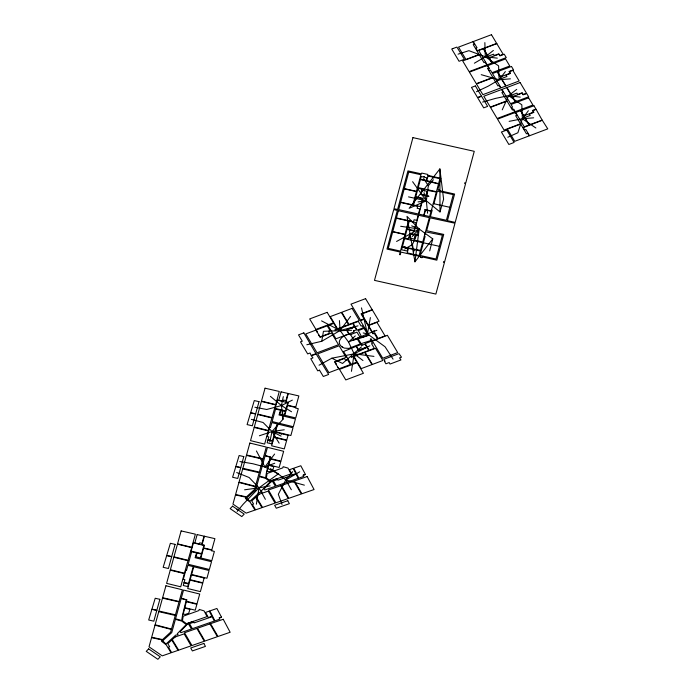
<?xml version="1.0" encoding="UTF-8"?>
<svg xmlns="http://www.w3.org/2000/svg" width="694" height="694" viewBox="0 0 694 694"><rect width="100%" height="100%" fill="white"/><g stroke="black" fill="none" stroke-linecap="round" stroke-linejoin="round"><path stroke-width="1.04" d="M340.051 328.609L340.685 328.583M414.943 261.829L419.185 229.011L407.005 216.372L414.943 261.829L432.761 238.875L419.185 229.011L411.672 225.845M433.42 179.746L428.319 185.732L426.342 200.844L427.573 213.258M281.001 434.106L281.634 434.106M351.45 371.316L354.148 353.827L348.527 342.047L340.103 330.526L321.556 320.88M256.39 504.191L259.018 487.821L278.277 473.915L285.781 479.979L291.35 489.738M306.826 344.762L321.756 341.274L323.439 331.307L351.615 330.275M370.379 317.618L367.438 333.892L348.527 342.047L355.293 335.896M283.299 396.621L281.434 405.565L282.987 419.254L272.039 431.529L269.775 441.965M429.699 250.898L432.761 238.875M431.503 210.022L436.335 192.012L427.651 190.46L426.342 195.335L428.953 196.298L423.956 195.439L420.521 194.415L421.926 189.184L418.04 188.317L415.767 196.801L423.106 198.311L418.864 214.125L423.765 215.218L425.188 209.909L424.728 209.519L431.121 210.95L431.382 209.996L432.171 210.169L430.419 216.702L446.389 220.267L453.26 194.632L437.341 191.076L433.941 203.758M420.668 257.422L420.859 256.607L400.959 252.096L400.256 254.741L399.536 254.585L400.221 252.043L387 249.085L397.341 210.412L393.732 209.605L374.491 280.367L435.867 294.083L444.412 262.592L443.431 262.375L443.657 261.543L444.637 261.759L454.978 223.225L430.115 217.829L426.663 230.694L443.726 234.416L436.847 260.181L422.204 256.91L421.969 257.708M439.996 211.93L443.605 199.195L439.866 168.911L409.156 208.287L426.342 200.844L439.996 211.93L439.866 168.911M413.78 251.948L412.453 244.54L419.185 229.011L400.664 226.279M502.248 109.817L508.607 95.625L516.718 89.37M350.574 316.403L340.103 330.526L321.756 341.274M528.36 110.719L522.374 118.769L517.88 132.745L507.8 137.247M239.872 461.553L252.902 463.748L264.926 466.967L274.598 454.058M476.44 91.721L488.142 86.212L499.09 79.793L505.353 71.595M433.403 177.629L433.854 178.002M292.695 471.642L285.781 479.979L278.329 494.267L282.024 504.469M237.183 511.374L243.273 504.13L259.018 487.821L270.105 485.852M412.253 236.481L419.185 229.011L396.586 241.46M414.249 250.178L414.023 249.701L413.867 250.178M361.453 346.87L342.532 363.474L331.853 358.199L319.067 365.2M285.798 477.819L286.258 477.81M493.382 50.462L485.297 56.787L474.384 63.206M299.695 471.807L285.781 479.979L304.38 485.158M404.706 249.033L412.453 244.54M369.841 345.794L354.148 353.827L331.853 358.199M292.348 400.126L281.434 405.565L266.713 409.486L254.889 407.231M376.877 330.275L367.438 333.892L363.179 332.947M256.416 450.961L264.926 466.967L274.746 463.228M500.001 55.798L498.752 54.227L490.059 57.446L490.493 58.166L489.513 58.513L492.159 62.937L506.282 57.611L504.234 54.201L499.992 55.789M489.244 68.203L488.212 68.619L489.357 70.528L490.432 70.12L491.977 72.697L509.76 65.991L505.536 58.929L487.717 65.644L489.201 68.246M512.528 97.394L506.681 87.609L501.962 89.396L510.524 103.64L515.234 101.853L511.313 95.356M353.567 330.917L356.525 329.771L354.781 326.857L346.818 329.858L349.177 333.805L354.174 331.923L353.584 330.873M319.552 370.197L317.731 370.848L310.782 358.72L312.968 357.896L311.363 355.805L316.178 353.992L328.644 374.465L323.309 376.478L319.5 370.18M337.622 366.987L339.175 368.74L350.366 364.524L347.408 359.57L345.56 360.264L344.484 358.46L335.141 361.982L336.252 363.838L335.835 363.994L334.499 361.765L346.098 357.393L339.158 345.777L317.687 353.879L328.921 372.669L338.785 368.922L335.896 363.968M384.918 361.158L384.467 361.357L385.916 363.795L389.169 362.563L390.054 364.055L400.932 359.952L399.588 357.896L401.496 357.176L399.024 353.628L383.825 359.327L384.884 361.166M270.469 481.011L291.012 473.872L288.019 468.112L283.135 466.689L282.84 467.834L267.103 473.49L266.375 477.923L270.469 481.011L277.331 478.626M186.547 623.741L207.09 616.602L204.027 610.859L199.213 609.419L198.918 610.555L183.181 616.211L182.444 620.644L186.547 623.741L193.409 621.356M259.4 435.771L272.039 431.529L284.262 429.777M458.049 54.158L468.91 50.671L485.297 56.787L498.596 65.869L499.09 79.793L510.411 78.83M303.209 475.173L305.447 474.47L300.806 465.761L293.796 468.198L298.836 478.123L303.764 476.414L303.139 475.19L305.447 474.47M219.287 617.894L221.525 617.192L216.884 608.482L209.866 610.92L214.914 620.852L219.833 619.135L219.217 617.92L221.525 617.192M482.634 102.07L495.455 98.409L508.607 95.625L520.257 97.125M358.009 325.842L340.103 330.526L339.435 320.602M509.127 121.355L522.374 118.769L533.66 117.815M244.6 489.799L259.018 487.821L265.394 499.35M418.066 201.893L426.342 200.844L424.017 192.689M415.194 260.12L415.255 259.591M497.312 58.14L485.297 56.787L484.854 42.612M373.945 356.386L354.148 353.827L362.962 360.524M408.532 196.879L426.342 200.844L412.609 181.681M433.256 203.611L449.859 207.315M423.392 242.787L439.397 246.318M420.659 257.353L422.004 257.656M251.384 419.376L263.087 422.499L272.039 431.529L279.135 443.145M481.228 74.674L499.09 79.793M236.706 472.553L249.137 477.515L259.018 487.821M272.039 431.529L281.061 436.118M264.926 466.967L278.277 473.915L270.339 468.615M291.532 411.776L281.434 405.565L270.391 396.343M535.863 127.982L522.374 118.769L521.819 104.811L508.607 95.625M341.595 346.566L344.241 348.093L348.787 348.414L360.29 343.946L357.245 338.863L353.437 340.303L353.133 339.791L359.995 337.232L356.968 332.174L350.184 334.734L349.897 334.256C343.166 334.465 334.655 341.864 342.272 347.069M423.652 178.514L428.319 185.732M393.073 359.154L385.075 346.792L367.438 333.892L361.496 307.893M350.557 334.595L353.602 339.609M317.08 331.975L318.884 334.924M282.666 412.73L282.987 419.254M237.122 509.353L237.756 509.448L237.131 509.318M269.714 439.953L270.348 440.048L269.723 439.918M282.614 410.718L283.256 410.787L282.614 410.718M281.964 502.447L282.605 502.525L281.964 502.447M351.554 328.262L352.196 328.349L351.563 328.227M361.392 344.849L362.025 344.944L361.401 344.814M404.645 247.012L405.279 247.107L404.654 246.977M412.193 234.468L412.826 234.555L412.201 234.425M423.592 176.502L424.234 176.571L423.592 176.502M423.956 190.677L424.598 190.772L423.973 190.624M182.565 615.101L181.672 620.488L175.565 618.814L181.169 598.601L186.27 599.85L182.565 615.101M266.487 472.38L265.594 477.767L259.495 476.084L265.091 455.88L270.2 457.12L266.487 472.38M161.806 639.868L161.459 641.23L166.274 644.926L171.054 652.802L162.257 655.856L149.019 646.825L151.552 637.673L161.806 639.868M162.639 640.84L165.961 644.058L175.712 635.114L178.08 634.776L177.308 633.691L186.252 624.522L181.655 621.052L175.426 619.334L171.739 632.624L162.639 640.84M184.725 608.083L183.216 614.025L185.298 614.468L188.751 613.21L189.904 609.349L184.725 608.083M186.348 601.707L184.83 607.658L195.24 610.2L196.879 604.283L186.348 601.707M186.807 599.885L186.452 601.282L196.992 603.858L199.716 594.029L183.528 590.065L181.281 598.176L186.807 599.885M204.123 578.007L202.83 582.787L190.156 579.69L191.483 574.91L204.123 578.007M245.728 497.147L245.381 498.5L250.196 502.204L254.976 510.081L246.179 513.135L232.941 504.096L235.483 494.943L245.728 497.147M246.57 498.11L249.883 501.328L259.634 492.393L262.002 492.055L261.23 490.97L270.174 481.801L265.576 478.331L259.348 476.613L255.661 489.903L246.57 498.11M268.647 465.353L267.138 471.295L269.22 471.746L272.673 470.48L273.835 466.62L268.647 465.353M270.27 458.986L268.76 464.928L279.162 467.478L280.801 461.562L270.27 458.986M270.729 457.164L270.382 458.561L280.923 461.137L283.646 451.3L267.459 447.344L265.212 455.455L270.729 457.164M288.053 435.277L286.761 440.065L274.078 436.96L275.405 432.189L288.053 435.277M211.575 550.732L214.368 551.444L211.809 560.674L200.844 557.993L203.542 548.277L211.731 550.151L211.575 550.732M412.93 137.62L393.984 208.694L397.584 209.501L407.942 170.898L421.501 173.882L421.718 173.075L427.868 174.446L427.617 175.287L440.759 178.341L437.853 189.184L438.99 189.445L438.782 190.512L454.605 194.051L447.422 220.657L455.195 222.392L465.561 183.737L464.65 183.537L464.876 182.687L465.787 182.895L474.254 151.318L412.93 137.62M392.709 231.813L388.267 248.383L400.473 251.107L404.914 234.537L392.709 231.813M396.343 218.254L392.769 231.579L404.975 234.303L408.549 220.978L396.343 218.254M398.365 210.733L396.43 217.933L413.546 221.759L414.101 219.764L416.808 220.362L418.204 215.166L398.365 210.733M400.577 202.483L398.668 209.605L418.473 214.038L419.853 208.92L417.146 208.313L417.71 206.318L400.577 202.483M404.229 188.863L400.664 202.171L412.835 204.886L416.409 191.587L404.229 188.863M408.749 172.025L404.298 188.612L416.469 191.336L420.92 174.741L408.749 172.025M415.663 197.183L413.555 205.051L420.469 206.595L422.585 198.727L415.663 197.183M420.399 179.529L418.23 187.606L436.422 191.691L438.504 183.927L420.399 179.529M421.206 176.519L420.469 179.26L426.099 180.518L426.836 177.777L421.206 176.519M402.312 247.055L401.583 249.797L407.057 251.02L407.812 248.218L402.312 247.055M404.559 238.684L402.407 246.717L420.503 250.343L422.551 242.709L404.559 238.684M407.074 229.324L404.749 237.973L408.523 238.823L409.928 233.522L413.156 233.982L418.378 235.413L415.697 235.11L414.249 240.098L422.741 241.998L429.326 217.647L418.586 215.253L414.309 231.206L407.074 229.324M409.269 221.143L407.152 229.011L414.075 230.555L416.183 222.687L409.269 221.143M422.03 190.13L420.954 194.129L426.003 195.257L427.079 191.258L422.03 190.13M408.454 248.357L407.239 252.876L419.115 255.531L420.321 251.011L408.454 248.357M428.033 176.024L426.793 180.674L438.591 183.615L439.909 178.679L428.033 176.024M425.517 209.987L424.095 215.287L429.629 216.528L431.052 211.219L425.517 209.987M425.543 231.874L424.364 236.272L425.101 236.437L420 255.444L435.997 259.018L442.39 235.179L425.465 231.857M295.661 407.43L295.497 408.003L298.29 408.723L295.731 417.953L284.766 415.272L287.463 405.548L295.661 407.43M156.783 610.46L153.816 621.173L148.681 619.994L151.882 609.332L156.783 610.46M159.872 599.321L156.844 610.243L151.943 609.115L155.204 598.254L159.872 599.321M171.661 556.761L168.408 568.516L163.168 567.31L166.673 555.616L171.661 556.761M175.096 544.374L171.722 556.545L166.733 555.4L170.368 543.298L175.096 544.374M155.014 625.199L151.674 637.248L162.561 639.582L170.637 632.173L171.392 629.458L155.014 625.199M158.761 611.657L155.126 624.774L171.505 629.033L175.27 615.448L158.761 611.657M162.509 598.133L158.935 611.024L175.452 614.815L179.017 601.924L162.509 598.133M165.935 585.762L162.63 597.707L179.139 601.498L182.383 589.787L165.935 585.762M170.256 570.164L166.603 583.368L180.718 586.82L184.335 573.608L170.256 570.164M173.838 557.256L170.377 569.739L184.457 573.183L187.953 560.709L173.838 557.256M177.464 544.157L173.951 556.831L188.065 560.284L191.691 547.635L177.464 544.157M181.134 530.91L177.551 543.836L191.778 547.314L195.361 534.172L181.134 530.91M185.845 570.156L183.311 579.29L184.873 579.655L184.118 582.379L188.56 583.463L193.227 566.625L187.9 565.324L186.521 570.312L185.845 570.156M193.426 542.881L191.145 551.114L201.642 553.63L203.906 545.449L193.426 542.881M191.648 551.791L188.187 564.274L209.371 569.462L211.523 561.724L195.109 557.707L196.584 552.918L191.648 551.791M197.148 534.58L194.849 542.89L199.352 543.992L199.707 542.812L202.023 543.376L204.019 536.158L197.148 534.58M184.005 582.795L183.251 585.502L187.692 586.586L188.447 583.888L184.005 582.795M190.043 580.106L187.71 588.529L200.384 591.626L202.717 583.212L190.043 580.106M193.739 566.755L191.596 574.485L206.942 578.241L209.085 570.503L193.739 566.755M204.409 536.245L202.075 544.66L204.409 545.146L203.628 547.956L211.826 549.839L214.923 538.657L204.409 536.245M201.52 554.055L200.453 557.898L195.89 556.779L197.105 553.04L201.52 554.055M240.705 467.73L237.738 478.444L232.603 477.264L235.804 466.611L240.705 467.73M243.794 456.6L240.766 467.522L235.865 466.394L239.126 455.524L243.794 456.6M255.583 414.032L252.33 425.795L247.09 424.589L250.595 412.887L255.583 414.032M259.018 401.653L255.644 413.824L250.664 412.678L254.29 400.568L259.018 401.653M238.936 482.477L235.596 494.527L246.483 496.861L254.559 489.444L255.314 486.737L238.936 482.477M242.683 468.936L239.048 482.052L255.435 486.312L259.2 472.718L242.683 468.936M246.431 455.411L242.865 468.303L259.374 472.094L262.948 459.194L246.431 455.411M249.857 443.041L246.552 454.986L263.061 458.769L266.305 447.066L249.857 443.041M254.186 427.443L250.525 440.638L264.64 444.091L268.257 430.887L254.186 427.443M257.76 414.535L254.299 427.018L268.378 430.462L271.875 417.988L257.76 414.535M261.386 401.427L257.873 414.11L271.996 417.562L275.613 404.906L261.386 401.427M265.056 388.189L261.482 401.115L275.709 404.593L279.283 391.451L265.056 388.189M269.766 427.435L267.233 436.569L268.804 436.925L268.049 439.649L272.482 440.733L277.149 423.904L271.822 422.603L270.443 427.582L269.766 427.435M277.348 400.16L275.067 408.393L285.564 410.909L287.828 402.728L277.348 400.16M275.57 409.061L272.117 421.553L293.302 426.732L295.444 418.994L279.031 414.986L280.506 410.197L275.57 409.061M281.079 391.858L278.771 400.169L283.273 401.271L283.629 400.091L285.945 400.655L287.949 393.437L281.079 391.858M267.927 440.074L267.181 442.781L271.614 443.865L272.369 441.158L267.927 440.074M272.881 441.289L271.632 445.8L284.306 448.905L286.639 440.482L273.965 437.385L272.881 441.289M277.661 424.025L275.518 431.763L290.864 435.52L293.007 427.782L277.661 424.025M288.331 393.524L286.006 401.939L288.331 402.416L287.55 405.227L295.748 407.109L298.845 395.936L288.331 393.524M285.451 411.325L284.384 415.177L279.812 414.058L281.027 410.31L285.451 411.325M410.31 233.904L409.139 237.929L414.188 239.057L415.359 235.032L410.31 233.904M232.559 506.169L230.156 508.633L241.798 516.579L244.201 514.115L232.559 506.169M271.076 481.766L263.954 489.07L264.839 489.947L275.371 486.286L272.464 481.28L271.076 481.766M148.637 648.89L146.234 651.354L157.876 659.3L160.279 656.836L148.637 648.89M187.154 624.487L180.024 631.792L180.917 632.668L191.449 629.007L188.542 624.01L187.154 624.487M255.722 497.312L251.74 500.964L253.596 504.018L252.312 504.495L255.574 509.873L261.985 507.644L255.722 497.312M259.07 494.241L256.181 496.887L262.584 507.435L275.041 503.107L268.084 491.144L259.088 494.267M171.8 640.042L167.818 643.685L169.674 646.747L168.39 647.216L171.652 652.594L178.063 650.365L171.8 640.042M175.148 636.962L172.259 639.608L178.662 650.157L191.119 645.828L184.162 633.865L175.166 636.997M453.035 48.519L451.725 49.014L459.072 61.289L464.373 59.276L456.895 47.097L453.035 48.519M472.892 41.701L458.543 47.114L465.934 59.476L479.129 54.496L473.23 44.633L474.392 44.199L472.892 41.701M491.456 34.7L473.273 41.562L477.03 47.721L475.841 48.164L477.351 50.688L496.678 43.427L491.456 34.7M483.31 48.736L478.686 50.48L487.197 64.811L491.899 63.033L483.31 48.736M496.809 43.644L483.562 48.641L488.082 56.197L493.555 54.21L494.354 55.546L498.821 53.828L499.862 55.572L503.219 54.366L496.809 43.644M479.294 54.774L462.707 60.951L469.092 71.621L486.824 64.95L485.175 62.191L483.996 62.634L479.294 54.774M485.904 65.913L469.404 72.141L476.31 83.688L492.853 77.442L487.639 68.48L488.715 68.09L487.344 65.791L485.904 65.913M497.182 71.768L492.48 73.547L501.025 87.826L505.7 86.065L497.182 71.768M511.478 66.459L497.442 71.673L500.062 76.054L501.051 75.681L501.554 76.505L510.099 73.295L509.04 71.525L513.517 69.86L511.478 66.459M493.026 77.719L476.474 83.965L482.877 94.67L500.652 87.973L499.151 85.475L497.936 85.935L493.026 77.719M512.831 70.363L509.422 71.647L510.498 73.443L506.091 75.073L506.932 76.47L501.493 78.526L505.952 85.969L519.181 80.981L512.831 70.363M475.373 85.935L471.478 87.409L477.515 97.498L481.41 96.032L475.373 85.935M481.567 96.284L477.663 97.759L483.709 107.856L487.604 106.39L481.567 96.284M501.58 89.535L483.813 96.24L490.311 107.084L506.889 100.83L501.892 92.493L503.081 92.042L501.58 89.535M520.118 82.543L506.932 87.513L511.478 95.113L516.952 93.117L517.75 94.462L522.209 92.744L523.259 94.488L526.546 93.308L520.118 82.543M513.95 96.908L512.84 97.325L515.495 101.758L528.646 96.804L526.677 93.517L523.033 94.835L522.14 93.143L513.595 96.31L513.95 96.908M507.054 101.116L490.476 107.37L497.13 118.492L514.827 111.838L513.465 109.565L512.372 109.973L507.054 101.116M528.637 97.837L511.027 104.482L512.588 107.102L511.573 107.483L512.745 109.444L513.673 109.123L515.208 111.691L532.923 105.011L528.637 97.837M514.185 112.853L497.52 119.142L504.052 130.056L520.509 123.801L515.677 115.725L516.883 115.265L515.33 112.68L514.185 112.853M520.509 110.728L515.711 112.541L524.274 126.828L529.028 125.033L520.509 110.728M533.946 105.757L520.76 110.632L523.51 115.221L524.499 114.848L524.872 115.447L533.504 112.202L532.385 110.528L535.985 109.166L533.946 105.757M536.115 109.383L532.862 110.606L533.903 112.35L529.409 114.016L530.251 115.412L524.811 117.468L529.279 124.937L542.153 120.079L536.115 109.383M520.682 124.079L507.418 129.084L514.74 141.324L529.14 135.894L527.605 133.317L526.425 133.76L520.682 124.079M506.776 130.082L501.415 132.025L508.867 144.473L514.107 142.461L506.776 130.082M542.283 120.296L523.259 127.592L524.673 129.952L525.844 129.509L529.539 135.746L547.766 128.867L542.283 120.296M327.178 312.343L309.671 318.936L315.935 329.407L333.441 322.814L327.178 312.343M365.582 298.646L350.991 304.146L360.576 320.186L364.072 318.867L361.053 313.827L372.158 309.645L365.582 298.646M341.335 312.43L330.275 316.603L337.544 328.765L348.605 324.601L341.335 312.43M352.092 308.379L341.778 312.265L349.047 324.428L359.362 320.541L352.092 308.379M303.825 332.877L298.515 334.881L302.289 341.188L300.476 341.873L307.668 353.905L310.044 353.012L311.155 355.449L315.97 353.636L303.825 332.877M315.822 330.136L305.768 333.935L317.045 352.812L338.525 344.71L331.515 332.999L320.073 337.31L318.693 335.002L320.281 336.807L329.589 333.293L328.444 331.385L330.171 330.734L327.238 325.842L316.238 329.988L317.366 331.871L316.95 332.027L315.822 330.136M333.771 323.369L328.028 325.538L335.948 338.793L348.83 333.935L346.263 329.711L354.608 326.562L352.769 323.491L335.133 330.136L334.907 329.763L337.102 328.939L333.771 323.369M372.366 309.992L361.678 314.026L368.384 325.234L379.071 321.209L372.366 309.992M358.304 321.4L353.125 323.361L357.176 330.144L363.396 327.794L362.129 325.686L361.097 326.067L358.304 321.4M364.281 319.214L360.412 320.68L369.095 335.211L358.217 338.854L361.08 343.651L371.143 340.442L370.284 339.01L371.047 338.724L372.236 340.711L377.51 338.724L374.283 333.32L372.964 333.814L364.281 319.214M376.963 322.363L368.471 325.564L372.175 331.767L374.396 330.934L372.366 332.088L373.138 333.38L374.708 332.799L378.117 338.499L385.049 335.879L376.963 322.363M364.064 328.401L358.347 330.552L361.912 337.484L368.098 335.159L364.064 328.401M356.109 346.375L343.565 351.528L351.155 364.229L356.777 362.103L353.498 356.621L351.181 357.098L368.818 350.453L366.944 347.33L358.564 350.487L356.109 346.375M361.609 344.302L356.464 346.245L358.737 350.054L366.77 347.026L365.044 344.146L362.164 345.23L361.609 344.302M371.229 341.292L365.174 343.573L369.199 350.305L374.352 348.362L371.559 343.695L372.461 343.357L371.229 341.292M387.399 335.332L372.409 341.014L382.75 358.234L397.714 352.587L387.399 335.332M364.688 352.405L353.94 356.456L361.218 368.618L371.984 364.593L364.688 352.405M375.515 348.327L365.079 352.257L372.366 364.454L382.836 360.507L375.515 348.327M357.132 362.693L339.47 369.355L345.794 379.93L363.422 373.285L357.132 362.693M293.198 468.407L289.493 469.691L292.252 474.852L295.87 473.664L293.198 468.407M277.626 479.485L273.41 480.951L276.325 485.947L298.238 478.331L296.026 473.976L278.016 480.187L277.626 479.485M280.792 485.722L268.431 490.016L275.874 502.812L288.236 498.518L280.792 485.722M293.874 481.168L281.391 485.514L288.834 498.309L301.317 493.972L293.874 481.168M307.156 476.552L294.473 480.959L301.916 493.764L314.07 489.539L307.156 476.552M287.793 500.704L274.642 505.275L276.281 508.216L289.363 503.671L287.793 500.704M209.267 611.128L205.563 612.412L208.33 617.582L211.948 616.385L209.267 611.128M193.704 622.214L189.488 623.672L192.403 628.677L214.316 621.061L212.104 616.697L194.094 622.908L193.704 622.214M196.87 628.443L184.509 632.737L191.952 645.541L204.314 641.239L196.87 628.443M209.952 623.897L197.46 628.235L204.912 641.03L217.395 636.693L209.952 623.897M223.234 619.282L210.542 623.689L217.994 636.485L230.148 632.26L223.234 619.282M203.863 643.433L190.72 647.996L192.359 650.937L205.441 646.392L203.863 643.433"/></g></svg>
